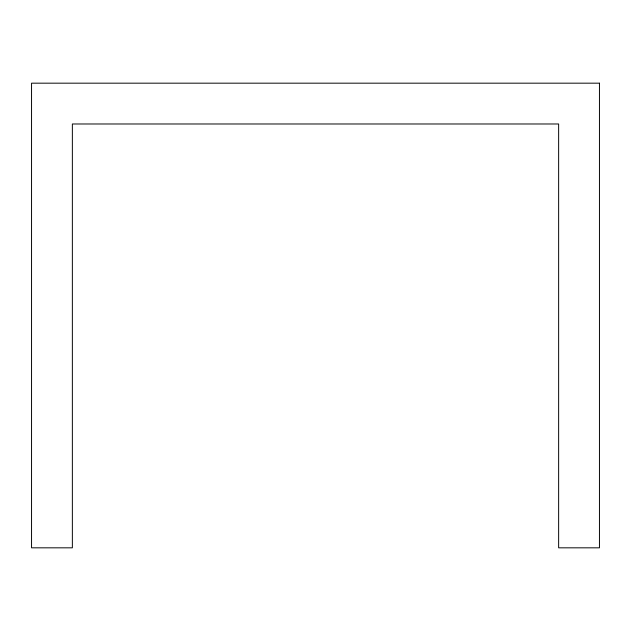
<?xml version="1.0" encoding="UTF-8"?>
<svg xmlns="http://www.w3.org/2000/svg" width="631" height="631" viewBox="0 0 631 631"><rect width="100%" height="100%" fill="white"/><g stroke="black" fill="none" stroke-linecap="round" stroke-linejoin="round"><path stroke-width="0.95" d="M599.45 83.174L31.55 83.174L31.55 547.826L72.36 547.826L72.36 123.984L558.64 123.984L558.64 547.826L599.45 547.826L599.45 83.174"/></g></svg>
